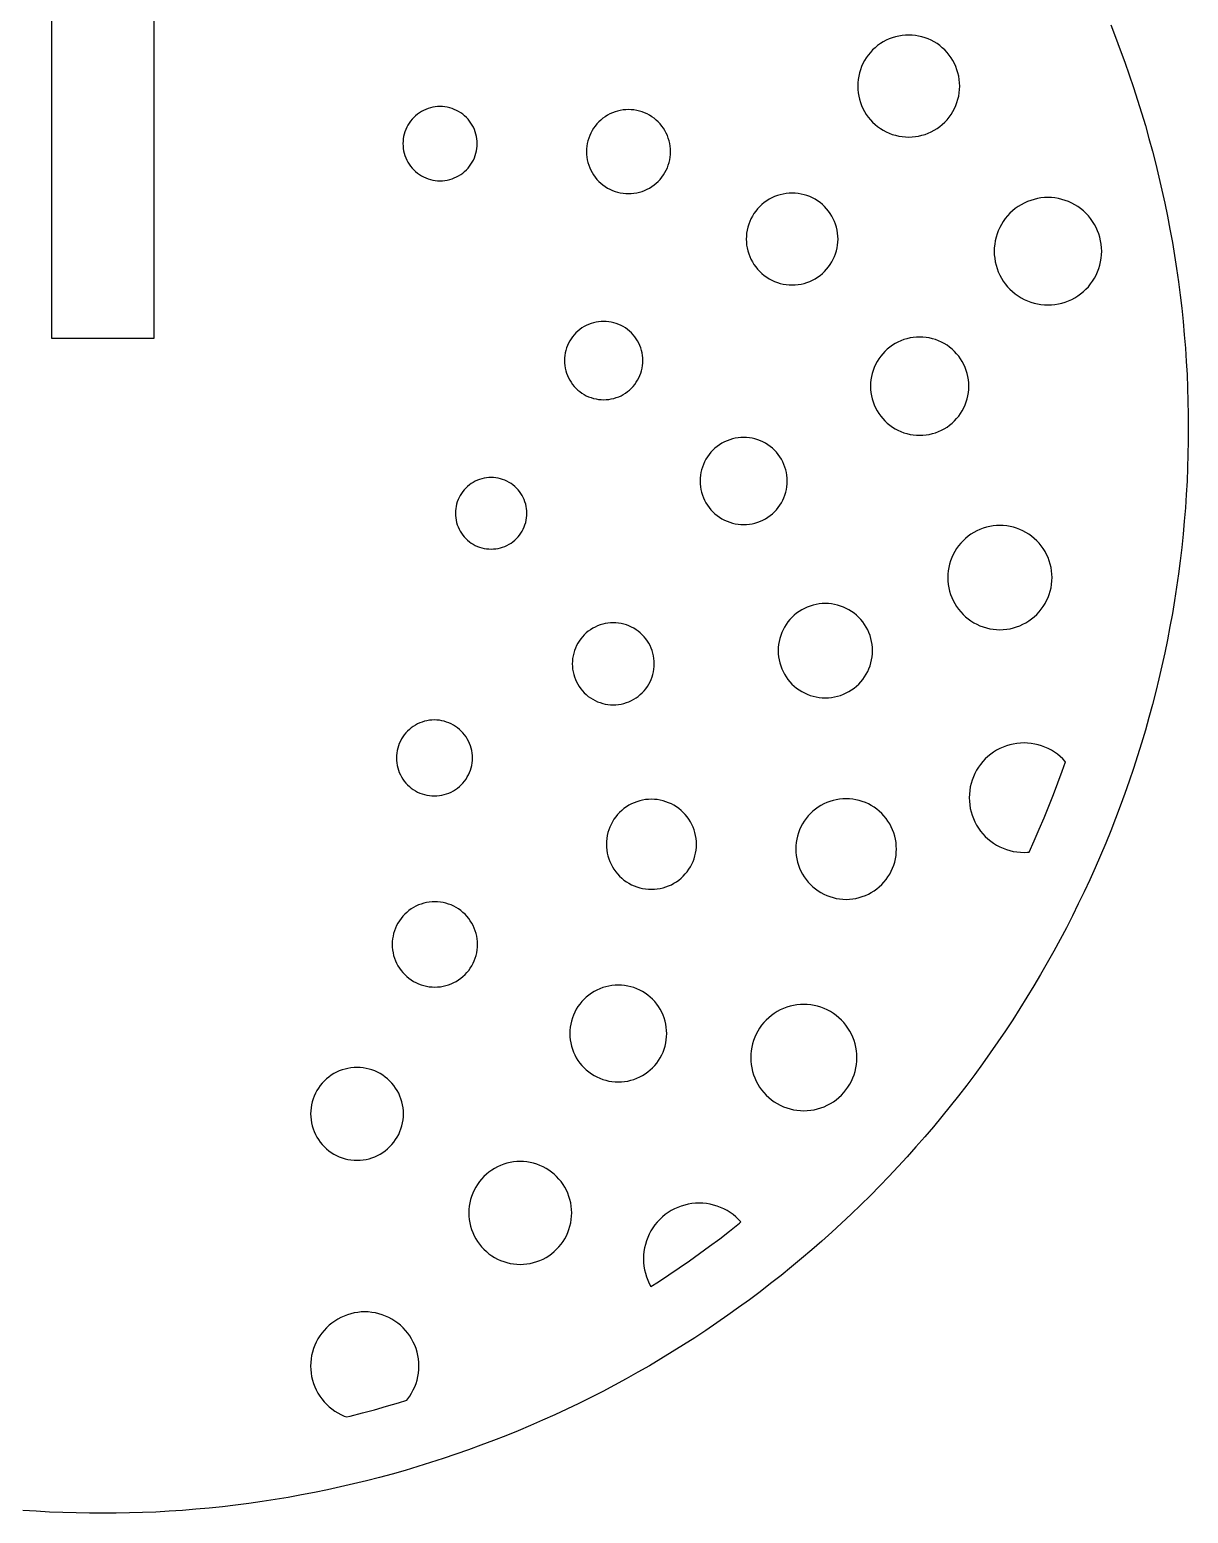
# Model space of a CAD drawing. Header units: millimetres. Extents: x -42 to 133, y -42 to 49.
# Drawn here: x -2.8 to 42.3, y -42.3 to 15.5 of the extents above; entities that cross this region are included whole.
import ezdxf

# ---------------------------------------------------------------- set-up
doc = ezdxf.new("R2010")
doc.units = ezdxf.units.MM
doc.layers.add('CUT', color=1, linetype='Continuous')

msp = doc.modelspace()

# ---------------------------------------------------------------- linework, layer by layer
at = {"layer": 'CUT'}
for points in [[(-2, 49.32), (-2, 3.5), (2, 3.5), (2, 49.32)], [(39.294, 15.714), (39.484, 15.231), (39.668, 14.745), (39.846, 14.257), (40.018, 13.767), (40.184, 13.275), (40.344, 12.781), (40.498, 12.285), (40.645, 11.787), (40.787, 11.287), (40.922, 10.786), (41.052, 10.283), (41.175, 9.778), (41.292, 9.272), (41.402, 8.765), (41.507, 8.256), (41.605, 7.746), (41.697, 7.235), (41.783, 6.723), (41.862, 6.21), (41.935, 5.695), (42.002, 5.18), (42.062, 4.665), (42.116, 4.148), (42.164, 3.631), (42.205, 3.113), (42.24, 2.595), (42.269, 2.077), (42.291, 1.558), (42.307, 1.039), (42.317, 0.519), (42.32, 0), (42.317, -0.519), (42.307, -1.039), (42.291, -1.558), (42.291, -1.558), (42.269, -2.077), (42.24, -2.595), (42.205, -3.113), (42.164, -3.631), (42.116, -4.148), (42.062, -4.665), (42.002, -5.18), (41.935, -5.695), (41.862, -6.21), (41.783, -6.723), (41.697, -7.235), (41.605, -7.746), (41.507, -8.256), (41.402, -8.765), (41.292, -9.272), (41.175, -9.778), (41.052, -10.283), (40.922, -10.786), (40.787, -11.287), (40.645, -11.787), (40.498, -12.285), (40.344, -12.781), (40.184, -13.275), (40.018, -13.767), (39.846, -14.257), (39.668, -14.745), (39.484, -15.231), (39.294, -15.714), (39.099, -16.195), (38.897, -16.674), (38.689, -17.15), (38.476, -17.623), (38.257, -18.094), (38.032, -18.562), (37.801, -19.028), (37.565, -19.49), (37.323, -19.95), (37.075, -20.406), (36.822, -20.859), (36.563, -21.31), (36.299, -21.757), (36.029, -22.201), (35.754, -22.641), (35.474, -23.078), (35.188, -23.512), (34.897, -23.942), (34.6, -24.368), (34.299, -24.791), (33.992, -25.21), (33.68, -25.625), (33.363, -26.037), (33.041, -26.444), (32.714, -26.848), (32.382, -27.247), (32.045, -27.642), (31.703, -28.033), (31.357, -28.42), (31.006, -28.803), (30.65, -29.181), (30.29, -29.555), (29.925, -29.925), (29.555, -30.29), (29.181, -30.65), (28.803, -31.006), (28.42, -31.357), (28.033, -31.703), (27.642, -32.045), (27.247, -32.382), (26.848, -32.714), (26.444, -33.041), (26.037, -33.363), (25.625, -33.68), (25.21, -33.992), (24.791, -34.299), (24.368, -34.6), (23.942, -34.897), (23.512, -35.188), (23.078, -35.474), (22.641, -35.754), (22.201, -36.029), (21.757, -36.299), (21.31, -36.563), (20.859, -36.822), (20.406, -37.075), (19.95, -37.323), (19.49, -37.565), (19.028, -37.801), (18.562, -38.032), (18.094, -38.257), (17.623, -38.476), (17.15, -38.689), (16.674, -38.897), (16.195, -39.099), (15.714, -39.294), (15.231, -39.484), (14.745, -39.668), (14.257, -39.846), (13.767, -40.018), (13.275, -40.184), (12.781, -40.344), (12.285, -40.498), (11.787, -40.645), (11.287, -40.787), (10.786, -40.922), (10.283, -41.052), (9.778, -41.175), (9.272, -41.292), (8.765, -41.402), (8.256, -41.507), (7.746, -41.605), (7.235, -41.697), (6.723, -41.783), (6.21, -41.862), (5.695, -41.935), (5.18, -42.002), (4.665, -42.062), (4.148, -42.116), (3.631, -42.164), (3.113, -42.205), (2.595, -42.24), (2.077, -42.269), (1.558, -42.291), (1.039, -42.307), (0.519, -42.317), (0, -42.32), (-0.519, -42.317), (-1.039, -42.307), (-1.558, -42.291), (-2.077, -42.269), (-2.595, -42.24), (-3.113, -42.205)]]:
    msp.add_lwpolyline(points, dxfattribs=at)
for points in [[(33.256, 12.569), (33.302, 12.691), (33.34, 12.815), (33.369, 12.942), (33.391, 13.07), (33.403, 13.2), (33.408, 13.33), (33.403, 13.46), (33.391, 13.589), (33.369, 13.718), (33.34, 13.844), (33.302, 13.969), (33.256, 14.091), (33.203, 14.209), (33.141, 14.324), (33.073, 14.434), (32.997, 14.54), (32.914, 14.641), (32.825, 14.736), (32.73, 14.824), (32.63, 14.907), (32.524, 14.983), (32.414, 15.051), (32.299, 15.113), (32.18, 15.166), (32.059, 15.212), (31.934, 15.25), (31.807, 15.28), (31.679, 15.301), (31.55, 15.314), (31.42, 15.318), (31.29, 15.314), (31.16, 15.301), (31.032, 15.28), (30.905, 15.25), (30.78, 15.212), (30.659, 15.166), (30.54, 15.113), (30.426, 15.051), (30.315, 14.983), (30.209, 14.907), (30.109, 14.824), (30.014, 14.736), (29.925, 14.641), (29.842, 14.54), (29.767, 14.434), (29.698, 14.324), (29.637, 14.209), (29.583, 14.091), (29.537, 13.969), (29.499, 13.844), (29.47, 13.718), (29.448, 13.589), (29.436, 13.46), (29.431, 13.33), (29.436, 13.2), (29.448, 13.07), (29.47, 12.942), (29.499, 12.815), (29.537, 12.691), (29.583, 12.569), (29.637, 12.45), (29.698, 12.336), (29.767, 12.225), (29.842, 12.12), (29.925, 12.019), (30.014, 11.924), (30.109, 11.835), (30.209, 11.753), (30.315, 11.677), (30.426, 11.608), (30.54, 11.547), (30.659, 11.493), (30.78, 11.447), (30.905, 11.409), (31.032, 11.38), (31.16, 11.359), (31.29, 11.346), (31.42, 11.342), (31.55, 11.346), (31.679, 11.359), (31.807, 11.38), (31.934, 11.409), (32.059, 11.447), (32.18, 11.493), (32.299, 11.547), (32.414, 11.608), (32.524, 11.677), (32.63, 11.753), (32.73, 11.835), (32.825, 11.924), (32.914, 12.019), (32.997, 12.12), (33.073, 12.225), (33.141, 12.336), (33.203, 12.45), (33.256, 12.569)], [(14.49, 10.53), (14.523, 10.619), (14.551, 10.71), (14.572, 10.802), (14.588, 10.895), (14.597, 10.99), (14.6, 11.084), (14.597, 11.179), (14.588, 11.273), (14.572, 11.367), (14.551, 11.459), (14.523, 11.55), (14.49, 11.639), (14.451, 11.725), (14.406, 11.808), (14.356, 11.889), (14.301, 11.966), (14.241, 12.039), (14.176, 12.108), (14.107, 12.173), (14.033, 12.233), (13.956, 12.288), (13.876, 12.338), (13.792, 12.383), (13.706, 12.422), (13.617, 12.456), (13.527, 12.483), (13.434, 12.505), (13.341, 12.52), (13.247, 12.529), (13.152, 12.532), (13.057, 12.529), (12.963, 12.52), (12.869, 12.505), (12.777, 12.483), (12.687, 12.456), (12.598, 12.422), (12.512, 12.383), (12.428, 12.338), (12.348, 12.288), (12.27, 12.233), (12.197, 12.173), (12.128, 12.108), (12.063, 12.039), (12.003, 11.966), (11.948, 11.889), (11.898, 11.808), (11.853, 11.725), (11.814, 11.639), (11.781, 11.55), (11.753, 11.459), (11.732, 11.367), (11.716, 11.273), (11.707, 11.179), (11.704, 11.084), (11.707, 10.99), (11.716, 10.895), (11.732, 10.802), (11.753, 10.71), (11.781, 10.619), (11.814, 10.53), (11.853, 10.444), (11.898, 10.36), (11.948, 10.28), (12.003, 10.203), (12.063, 10.13), (12.128, 10.061), (12.197, 9.996), (12.27, 9.936), (12.348, 9.881), (12.428, 9.831), (12.512, 9.786), (12.598, 9.747), (12.687, 9.713), (12.777, 9.686), (12.869, 9.664), (12.963, 9.649), (13.057, 9.64), (13.152, 9.637), (13.247, 9.64), (13.341, 9.649), (13.434, 9.664), (13.527, 9.686), (13.617, 9.713), (13.706, 9.747), (13.792, 9.786), (13.876, 9.831), (13.956, 9.881), (14.033, 9.936), (14.107, 9.996), (14.176, 10.061), (14.241, 10.13), (14.301, 10.203), (14.356, 10.28), (14.406, 10.36), (14.451, 10.444), (14.49, 10.53)], [(22.011, 10.146), (22.049, 10.246), (22.08, 10.349), (22.104, 10.453), (22.122, 10.559), (22.132, 10.666), (22.136, 10.773), (22.132, 10.88), (22.122, 10.987), (22.104, 11.093), (22.08, 11.197), (22.049, 11.299), (22.011, 11.4), (21.967, 11.497), (21.916, 11.592), (21.86, 11.683), (21.797, 11.77), (21.729, 11.853), (21.656, 11.931), (21.578, 12.004), (21.495, 12.072), (21.408, 12.135), (21.317, 12.192), (21.222, 12.242), (21.124, 12.286), (21.024, 12.324), (20.922, 12.355), (20.817, 12.379), (20.711, 12.397), (20.605, 12.407), (20.498, 12.411), (20.391, 12.407), (20.284, 12.397), (20.178, 12.379), (20.074, 12.355), (19.971, 12.324), (19.871, 12.286), (19.773, 12.242), (19.679, 12.192), (19.588, 12.135), (19.5, 12.072), (19.418, 12.004), (19.339, 11.931), (19.266, 11.853), (19.198, 11.77), (19.136, 11.683), (19.079, 11.592), (19.029, 11.497), (18.984, 11.4), (18.947, 11.299), (18.915, 11.197), (18.891, 11.093), (18.874, 10.987), (18.863, 10.88), (18.86, 10.773), (18.863, 10.666), (18.874, 10.559), (18.891, 10.453), (18.915, 10.349), (18.947, 10.246), (18.984, 10.146), (19.029, 10.049), (19.079, 9.954), (19.136, 9.863), (19.198, 9.776), (19.266, 9.693), (19.339, 9.615), (19.418, 9.541), (19.5, 9.473), (19.588, 9.411), (19.679, 9.354), (19.773, 9.304), (19.871, 9.26), (19.971, 9.222), (20.074, 9.191), (20.178, 9.166), (20.284, 9.149), (20.391, 9.139), (20.498, 9.135), (20.605, 9.139), (20.711, 9.149), (20.817, 9.166), (20.922, 9.191), (21.024, 9.222), (21.124, 9.26), (21.222, 9.304), (21.317, 9.354), (21.408, 9.411), (21.495, 9.473), (21.578, 9.541), (21.656, 9.615), (21.729, 9.693), (21.797, 9.776), (21.86, 9.863), (21.916, 9.954), (21.967, 10.049), (22.011, 10.146)], [(28.528, 6.681), (28.57, 6.791), (28.603, 6.903), (28.63, 7.017), (28.649, 7.132), (28.661, 7.249), (28.664, 7.366), (28.661, 7.483), (28.649, 7.599), (28.63, 7.715), (28.603, 7.828), (28.57, 7.94), (28.528, 8.05), (28.48, 8.157), (28.425, 8.26), (28.363, 8.359), (28.295, 8.454), (28.221, 8.545), (28.141, 8.63), (28.055, 8.71), (27.965, 8.784), (27.87, 8.853), (27.77, 8.914), (27.667, 8.969), (27.56, 9.018), (27.451, 9.059), (27.339, 9.093), (27.225, 9.12), (27.11, 9.139), (26.993, 9.15), (26.876, 9.154), (26.759, 9.15), (26.643, 9.139), (26.527, 9.12), (26.413, 9.093), (26.301, 9.059), (26.192, 9.018), (26.085, 8.969), (25.982, 8.914), (25.883, 8.853), (25.788, 8.784), (25.697, 8.71), (25.612, 8.63), (25.532, 8.545), (25.457, 8.454), (25.389, 8.359), (25.327, 8.26), (25.272, 8.157), (25.224, 8.05), (25.183, 7.94), (25.149, 7.828), (25.122, 7.715), (25.103, 7.599), (25.092, 7.483), (25.088, 7.366), (25.092, 7.249), (25.103, 7.132), (25.122, 7.017), (25.149, 6.903), (25.183, 6.791), (25.224, 6.681), (25.272, 6.575), (25.327, 6.472), (25.389, 6.372), (25.457, 6.277), (25.532, 6.187), (25.612, 6.101), (25.697, 6.021), (25.788, 5.947), (25.883, 5.879), (25.982, 5.817), (26.085, 5.762), (26.192, 5.713), (26.301, 5.672), (26.413, 5.638), (26.527, 5.612), (26.643, 5.593), (26.759, 5.581), (26.876, 5.577), (26.993, 5.581), (27.11, 5.593), (27.225, 5.612), (27.339, 5.638), (27.451, 5.672), (27.56, 5.713), (27.667, 5.762), (27.77, 5.817), (27.87, 5.879), (27.965, 5.947), (28.055, 6.021), (28.141, 6.101), (28.221, 6.187), (28.295, 6.277), (28.363, 6.372), (28.425, 6.472), (28.48, 6.575), (28.528, 6.681)], [(38.784, 6.088), (38.832, 6.216), (38.872, 6.347), (38.903, 6.481), (38.925, 6.616), (38.939, 6.752), (38.943, 6.889), (38.939, 7.026), (38.925, 7.163), (38.903, 7.298), (38.872, 7.432), (38.832, 7.563), (38.784, 7.691), (38.727, 7.816), (38.662, 7.937), (38.59, 8.053), (38.51, 8.165), (38.423, 8.271), (38.33, 8.371), (38.229, 8.465), (38.123, 8.551), (38.012, 8.631), (37.896, 8.704), (37.775, 8.768), (37.65, 8.825), (37.521, 8.873), (37.39, 8.913), (37.257, 8.944), (37.121, 8.967), (36.985, 8.98), (36.848, 8.984), (36.711, 8.98), (36.575, 8.967), (36.439, 8.944), (36.306, 8.913), (36.175, 8.873), (36.046, 8.825), (35.921, 8.768), (35.8, 8.704), (35.684, 8.631), (35.573, 8.551), (35.467, 8.465), (35.367, 8.371), (35.273, 8.271), (35.186, 8.165), (35.106, 8.053), (35.034, 7.937), (34.969, 7.816), (34.912, 7.691), (34.864, 7.563), (34.824, 7.432), (34.793, 7.298), (34.771, 7.163), (34.757, 7.026), (34.753, 6.889), (34.757, 6.752), (34.771, 6.616), (34.793, 6.481), (34.824, 6.347), (34.864, 6.216), (34.912, 6.088), (34.969, 5.963), (35.034, 5.842), (35.106, 5.725), (35.186, 5.614), (35.273, 5.508), (35.367, 5.408), (35.467, 5.314), (35.573, 5.227), (35.684, 5.147), (35.8, 5.075), (35.921, 5.01), (36.046, 4.954), (36.175, 4.905), (36.306, 4.866), (36.439, 4.834), (36.575, 4.812), (36.711, 4.799), (36.848, 4.794), (36.985, 4.799), (37.121, 4.812), (37.257, 4.834), (37.39, 4.866), (37.521, 4.905), (37.65, 4.954), (37.775, 5.01), (37.896, 5.075), (38.012, 5.147), (38.123, 5.227), (38.229, 5.314), (38.33, 5.408), (38.423, 5.508), (38.51, 5.614), (38.59, 5.725), (38.662, 5.842), (38.727, 5.963), (38.784, 6.088)], [(20.941, 2.043), (20.976, 2.136), (21.005, 2.232), (21.028, 2.33), (21.044, 2.428), (21.054, 2.528), (21.057, 2.628), (21.054, 2.728), (21.044, 2.827), (21.028, 2.926), (21.005, 3.023), (20.976, 3.119), (20.941, 3.212), (20.899, 3.303), (20.852, 3.392), (20.799, 3.476), (20.741, 3.558), (20.678, 3.635), (20.609, 3.708), (20.537, 3.776), (20.459, 3.84), (20.378, 3.898), (20.293, 3.951), (20.205, 3.998), (20.114, 4.039), (20.02, 4.074), (19.925, 4.103), (19.827, 4.126), (19.729, 4.142), (19.629, 4.152), (19.529, 4.156), (19.429, 4.152), (19.33, 4.142), (19.231, 4.126), (19.134, 4.103), (19.038, 4.074), (18.944, 4.039), (18.853, 3.998), (18.765, 3.951), (18.68, 3.898), (18.599, 3.84), (18.522, 3.776), (18.449, 3.708), (18.38, 3.635), (18.317, 3.558), (18.259, 3.476), (18.206, 3.392), (18.159, 3.303), (18.118, 3.212), (18.082, 3.119), (18.053, 3.023), (18.031, 2.926), (18.014, 2.827), (18.004, 2.728), (18.001, 2.628), (18.004, 2.528), (18.014, 2.428), (18.031, 2.33), (18.053, 2.232), (18.082, 2.136), (18.118, 2.043), (18.159, 1.952), (18.206, 1.864), (18.259, 1.779), (18.317, 1.697), (18.38, 1.62), (18.449, 1.547), (18.522, 1.479), (18.599, 1.415), (18.68, 1.357), (18.765, 1.304), (18.853, 1.257), (18.944, 1.216), (19.038, 1.181), (19.134, 1.152), (19.231, 1.129), (19.33, 1.113), (19.429, 1.103), (19.529, 1.1), (19.629, 1.103), (19.729, 1.113), (19.827, 1.129), (19.925, 1.152), (20.02, 1.181), (20.114, 1.216), (20.205, 1.257), (20.293, 1.304), (20.378, 1.357), (20.459, 1.415), (20.537, 1.479), (20.609, 1.547), (20.678, 1.62), (20.741, 1.697), (20.799, 1.779), (20.852, 1.864), (20.899, 1.952), (20.941, 2.043)], [(33.619, 0.895), (33.663, 1.012), (33.699, 1.132), (33.728, 1.255), (33.748, 1.378), (33.761, 1.503), (33.765, 1.628), (33.761, 1.754), (33.748, 1.879), (33.728, 2.002), (33.699, 2.124), (33.663, 2.244), (33.619, 2.362), (33.567, 2.476), (33.508, 2.587), (33.442, 2.693), (33.369, 2.795), (33.289, 2.892), (33.203, 2.984), (33.112, 3.069), (33.015, 3.149), (32.913, 3.222), (32.806, 3.288), (32.696, 3.347), (32.581, 3.399), (32.464, 3.443), (32.344, 3.48), (32.222, 3.508), (32.098, 3.529), (31.973, 3.541), (31.848, 3.545), (31.723, 3.541), (31.598, 3.529), (31.474, 3.508), (31.352, 3.48), (31.232, 3.443), (31.115, 3.399), (31, 3.347), (30.89, 3.288), (30.783, 3.222), (30.681, 3.149), (30.584, 3.069), (30.493, 2.984), (30.407, 2.892), (30.328, 2.795), (30.254, 2.693), (30.188, 2.587), (30.129, 2.476), (30.077, 2.362), (30.033, 2.244), (29.997, 2.124), (29.968, 2.002), (29.948, 1.879), (29.936, 1.754), (29.931, 1.628), (29.936, 1.503), (29.948, 1.378), (29.968, 1.255), (29.997, 1.132), (30.033, 1.012), (30.077, 0.895), (30.129, 0.781), (30.188, 0.67), (30.254, 0.564), (30.328, 0.462), (30.407, 0.365), (30.493, 0.273), (30.584, 0.187), (30.681, 0.108), (30.783, 0.035), (30.89, -0.031), (31, -0.091), (31.115, -0.142), (31.232, -0.186), (31.352, -0.223), (31.474, -0.251), (31.598, -0.272), (31.723, -0.284), (31.848, -0.288), (31.973, -0.284), (32.098, -0.272), (32.222, -0.251), (32.344, -0.223), (32.464, -0.186), (32.581, -0.142), (32.696, -0.091), (32.806, -0.031), (32.913, 0.035), (33.015, 0.108), (33.112, 0.187), (33.203, 0.273), (33.289, 0.365), (33.369, 0.462), (33.442, 0.564), (33.508, 0.67), (33.567, 0.781), (33.619, 0.895)], [(26.557, -2.72), (26.596, -2.616), (26.629, -2.51), (26.654, -2.402), (26.672, -2.292), (26.683, -2.181), (26.687, -2.07), (26.683, -1.959), (26.672, -1.848), (26.654, -1.739), (26.629, -1.63), (26.596, -1.524), (26.557, -1.42), (26.511, -1.319), (26.459, -1.221), (26.4, -1.126), (26.335, -1.036), (26.265, -0.95), (26.189, -0.869), (26.108, -0.793), (26.022, -0.722), (25.931, -0.657), (25.837, -0.599), (25.739, -0.546), (25.638, -0.5), (25.534, -0.461), (25.427, -0.429), (25.319, -0.404), (25.209, -0.386), (25.099, -0.375), (24.987, -0.371), (24.876, -0.375), (24.766, -0.386), (24.656, -0.404), (24.548, -0.429), (24.441, -0.461), (24.337, -0.5), (24.236, -0.546), (24.138, -0.599), (24.043, -0.657), (23.953, -0.722), (23.867, -0.793), (23.786, -0.869), (23.71, -0.95), (23.639, -1.036), (23.575, -1.126), (23.516, -1.221), (23.464, -1.319), (23.418, -1.42), (23.379, -1.524), (23.346, -1.63), (23.321, -1.739), (23.303, -1.848), (23.292, -1.959), (23.288, -2.07), (23.292, -2.181), (23.303, -2.292), (23.321, -2.402), (23.346, -2.51), (23.379, -2.616), (23.418, -2.72), (23.464, -2.822), (23.516, -2.92), (23.575, -3.014), (23.639, -3.105), (23.71, -3.19), (23.786, -3.272), (23.867, -3.348), (23.953, -3.418), (24.043, -3.483), (24.138, -3.542), (24.236, -3.594), (24.337, -3.64), (24.441, -3.679), (24.548, -3.711), (24.656, -3.737), (24.766, -3.755), (24.876, -3.766), (24.987, -3.769), (25.099, -3.766), (25.209, -3.755), (25.319, -3.737), (25.427, -3.711), (25.534, -3.679), (25.638, -3.64), (25.739, -3.594), (25.837, -3.542), (25.931, -3.483), (26.022, -3.418), (26.108, -3.348), (26.189, -3.272), (26.265, -3.19), (26.335, -3.105), (26.4, -3.014), (26.459, -2.92), (26.511, -2.822), (26.557, -2.72)], [(16.43, -3.862), (16.462, -3.777), (16.489, -3.69), (16.509, -3.601), (16.524, -3.511), (16.533, -3.42), (16.536, -3.329), (16.533, -3.238), (16.524, -3.147), (16.509, -3.057), (16.489, -2.968), (16.462, -2.881), (16.43, -2.796), (16.392, -2.712), (16.349, -2.632), (16.301, -2.555), (16.248, -2.48), (16.19, -2.41), (16.128, -2.343), (16.061, -2.281), (15.991, -2.223), (15.917, -2.17), (15.839, -2.122), (15.759, -2.079), (15.676, -2.041), (15.59, -2.009), (15.503, -1.983), (15.414, -1.962), (15.324, -1.947), (15.233, -1.938), (15.142, -1.935), (15.051, -1.938), (14.96, -1.947), (14.87, -1.962), (14.781, -1.983), (14.694, -2.009), (14.609, -2.041), (14.526, -2.079), (14.445, -2.122), (14.368, -2.17), (14.294, -2.223), (14.223, -2.281), (14.157, -2.343), (14.094, -2.41), (14.036, -2.48), (13.983, -2.555), (13.935, -2.632), (13.892, -2.712), (13.854, -2.796), (13.822, -2.881), (13.796, -2.968), (13.775, -3.057), (13.76, -3.147), (13.751, -3.238), (13.748, -3.329), (13.751, -3.42), (13.76, -3.511), (13.775, -3.601), (13.796, -3.69), (13.822, -3.777), (13.854, -3.862), (13.892, -3.945), (13.935, -4.026), (13.983, -4.103), (14.036, -4.178), (14.094, -4.248), (14.157, -4.315), (14.223, -4.377), (14.294, -4.435), (14.368, -4.488), (14.445, -4.536), (14.526, -4.579), (14.609, -4.617), (14.694, -4.649), (14.781, -4.675), (14.87, -4.696), (14.96, -4.711), (15.051, -4.72), (15.142, -4.723), (15.233, -4.72), (15.324, -4.711), (15.414, -4.696), (15.503, -4.675), (15.59, -4.649), (15.676, -4.617), (15.759, -4.579), (15.839, -4.536), (15.917, -4.488), (15.991, -4.435), (16.061, -4.377), (16.128, -4.315), (16.19, -4.248), (16.248, -4.178), (16.301, -4.103), (16.349, -4.026), (16.392, -3.945), (16.43, -3.862)], [(36.851, -6.612), (36.898, -6.488), (36.937, -6.361), (36.967, -6.231), (36.988, -6.1), (37.001, -5.968), (37.006, -5.835), (37.001, -5.703), (36.988, -5.57), (36.967, -5.439), (36.937, -5.31), (36.898, -5.183), (36.851, -5.058), (36.796, -4.937), (36.734, -4.82), (36.664, -4.707), (36.586, -4.599), (36.502, -4.497), (36.411, -4.4), (36.314, -4.309), (36.211, -4.224), (36.103, -4.147), (35.99, -4.077), (35.873, -4.014), (35.752, -3.959), (35.628, -3.913), (35.501, -3.874), (35.371, -3.844), (35.24, -3.822), (35.108, -3.809), (34.975, -3.805), (34.842, -3.809), (34.71, -3.822), (34.579, -3.844), (34.45, -3.874), (34.323, -3.913), (34.198, -3.959), (34.077, -4.014), (33.96, -4.077), (33.847, -4.147), (33.739, -4.224), (33.637, -4.309), (33.54, -4.4), (33.449, -4.497), (33.364, -4.599), (33.287, -4.707), (33.217, -4.82), (33.154, -4.937), (33.099, -5.058), (33.053, -5.183), (33.014, -5.31), (32.984, -5.439), (32.962, -5.57), (32.949, -5.703), (32.945, -5.835), (32.949, -5.968), (32.962, -6.1), (32.984, -6.231), (33.014, -6.361), (33.053, -6.488), (33.099, -6.612), (33.154, -6.733), (33.217, -6.851), (33.287, -6.963), (33.364, -7.071), (33.449, -7.174), (33.54, -7.271), (33.637, -7.362), (33.739, -7.446), (33.847, -7.524), (33.96, -7.594), (34.077, -7.656), (34.198, -7.711), (34.323, -7.758), (34.45, -7.797), (34.579, -7.827), (34.71, -7.848), (34.842, -7.861), (34.975, -7.866), (35.108, -7.861), (35.24, -7.848), (35.371, -7.827), (35.501, -7.797), (35.628, -7.758), (35.752, -7.711), (35.873, -7.656), (35.99, -7.594), (36.103, -7.524), (36.211, -7.446), (36.314, -7.362), (36.411, -7.271), (36.502, -7.174), (36.586, -7.071), (36.664, -6.963), (36.734, -6.851), (36.796, -6.733), (36.851, -6.612)], [(29.87, -9.389), (29.913, -9.277), (29.948, -9.162), (29.975, -9.044), (29.995, -8.925), (30.007, -8.806), (30.01, -8.685), (30.007, -8.565), (29.995, -8.445), (29.975, -8.326), (29.948, -8.209), (29.913, -8.094), (29.87, -7.981), (29.821, -7.872), (29.764, -7.766), (29.7, -7.663), (29.63, -7.565), (29.554, -7.472), (29.472, -7.385), (29.384, -7.302), (29.291, -7.226), (29.193, -7.156), (29.091, -7.092), (28.984, -7.035), (28.875, -6.986), (28.762, -6.943), (28.647, -6.908), (28.53, -6.881), (28.411, -6.861), (28.291, -6.85), (28.171, -6.846), (28.05, -6.85), (27.931, -6.861), (27.812, -6.881), (27.695, -6.908), (27.579, -6.943), (27.467, -6.986), (27.357, -7.035), (27.251, -7.092), (27.149, -7.156), (27.051, -7.226), (26.958, -7.302), (26.87, -7.385), (26.788, -7.472), (26.711, -7.565), (26.641, -7.663), (26.578, -7.766), (26.521, -7.872), (26.471, -7.981), (26.429, -8.094), (26.394, -8.209), (26.366, -8.326), (26.347, -8.445), (26.335, -8.565), (26.331, -8.685), (26.335, -8.806), (26.347, -8.925), (26.366, -9.044), (26.394, -9.162), (26.429, -9.277), (26.471, -9.389), (26.521, -9.499), (26.578, -9.605), (26.641, -9.707), (26.711, -9.805), (26.788, -9.898), (26.87, -9.986), (26.958, -10.069), (27.051, -10.145), (27.149, -10.215), (27.251, -10.279), (27.357, -10.335), (27.467, -10.385), (27.579, -10.427), (27.695, -10.462), (27.812, -10.49), (27.931, -10.509), (28.05, -10.521), (28.171, -10.525), (28.291, -10.521), (28.411, -10.509), (28.53, -10.49), (28.647, -10.462), (28.762, -10.427), (28.875, -10.385), (28.984, -10.335), (29.091, -10.279), (29.193, -10.215), (29.291, -10.145), (29.384, -10.069), (29.472, -9.986), (29.554, -9.898), (29.63, -9.805), (29.7, -9.707), (29.764, -9.605), (29.821, -9.499), (29.87, -9.389)], [(21.381, -9.808), (21.418, -9.71), (21.448, -9.61), (21.472, -9.508), (21.489, -9.405), (21.499, -9.301), (21.503, -9.196), (21.499, -9.092), (21.489, -8.987), (21.472, -8.884), (21.448, -8.782), (21.418, -8.682), (21.381, -8.584), (21.338, -8.489), (21.289, -8.397), (21.233, -8.308), (21.172, -8.223), (21.106, -8.142), (21.035, -8.066), (20.958, -7.994), (20.877, -7.928), (20.792, -7.867), (20.703, -7.812), (20.611, -7.762), (20.516, -7.719), (20.418, -7.682), (20.318, -7.652), (20.216, -7.628), (20.113, -7.611), (20.009, -7.601), (19.904, -7.597), (19.799, -7.601), (19.695, -7.611), (19.592, -7.628), (19.49, -7.652), (19.39, -7.682), (19.292, -7.719), (19.197, -7.762), (19.105, -7.812), (19.016, -7.867), (18.931, -7.928), (18.85, -7.994), (18.774, -8.066), (18.702, -8.142), (18.636, -8.223), (18.575, -8.308), (18.519, -8.397), (18.47, -8.489), (18.427, -8.584), (18.39, -8.682), (18.36, -8.782), (18.336, -8.884), (18.319, -8.987), (18.309, -9.092), (18.305, -9.196), (18.309, -9.301), (18.319, -9.405), (18.336, -9.508), (18.36, -9.61), (18.39, -9.71), (18.427, -9.808), (18.47, -9.903), (18.519, -9.996), (18.575, -10.084), (18.636, -10.169), (18.702, -10.25), (18.774, -10.327), (18.85, -10.398), (18.931, -10.465), (19.016, -10.525), (19.105, -10.581), (19.197, -10.63), (19.292, -10.673), (19.39, -10.71), (19.49, -10.74), (19.592, -10.764), (19.695, -10.781), (19.799, -10.791), (19.904, -10.795), (20.009, -10.791), (20.113, -10.781), (20.216, -10.764), (20.318, -10.74), (20.418, -10.71), (20.516, -10.673), (20.611, -10.63), (20.703, -10.581), (20.792, -10.525), (20.877, -10.465), (20.958, -10.398), (21.035, -10.327), (21.106, -10.25), (21.172, -10.169), (21.233, -10.084), (21.289, -9.996), (21.338, -9.903), (21.381, -9.808)], [(14.3, -13.435), (14.334, -13.345), (14.362, -13.252), (14.384, -13.157), (14.4, -13.062), (14.41, -12.965), (14.413, -12.868), (14.41, -12.772), (14.4, -12.675), (14.384, -12.58), (14.362, -12.485), (14.334, -12.392), (14.3, -12.302), (14.26, -12.213), (14.214, -12.128), (14.163, -12.046), (14.107, -11.967), (14.045, -11.892), (13.979, -11.821), (13.908, -11.755), (13.833, -11.693), (13.754, -11.637), (13.672, -11.586), (13.587, -11.54), (13.498, -11.5), (13.408, -11.466), (13.315, -11.438), (13.22, -11.416), (13.125, -11.4), (13.028, -11.39), (12.931, -11.387), (12.835, -11.39), (12.738, -11.4), (12.642, -11.416), (12.548, -11.438), (12.455, -11.466), (12.365, -11.5), (12.276, -11.54), (12.191, -11.586), (12.108, -11.637), (12.03, -11.693), (11.955, -11.755), (11.884, -11.821), (11.818, -11.892), (11.756, -11.967), (11.7, -12.046), (11.649, -12.128), (11.603, -12.213), (11.563, -12.302), (11.529, -12.392), (11.501, -12.485), (11.479, -12.58), (11.463, -12.675), (11.453, -12.772), (11.45, -12.868), (11.453, -12.965), (11.463, -13.062), (11.479, -13.157), (11.501, -13.252), (11.529, -13.345), (11.563, -13.435), (11.603, -13.524), (11.649, -13.609), (11.7, -13.691), (11.756, -13.77), (11.818, -13.845), (11.884, -13.916), (11.955, -13.982), (12.03, -14.044), (12.108, -14.1), (12.191, -14.151), (12.276, -14.197), (12.365, -14.237), (12.455, -14.271), (12.548, -14.299), (12.642, -14.321), (12.738, -14.337), (12.835, -14.347), (12.931, -14.35), (13.028, -14.347), (13.125, -14.337), (13.22, -14.321), (13.315, -14.299), (13.408, -14.271), (13.498, -14.237), (13.587, -14.197), (13.672, -14.151), (13.754, -14.1), (13.833, -14.044), (13.908, -13.982), (13.979, -13.916), (14.045, -13.845), (14.107, -13.77), (14.163, -13.691), (14.214, -13.609), (14.26, -13.524), (14.3, -13.435)], [(35.362, -16.478), (35.498, -16.509), (35.636, -16.532), (35.775, -16.546), (35.915, -16.55), (36.054, -16.546), (36.112, -16.54), (36.312, -16.096), (36.507, -15.649), (36.696, -15.2), (36.88, -14.749), (37.058, -14.295), (37.231, -13.839), (37.398, -13.381), (37.526, -13.018), (37.519, -13.01), (37.423, -12.908), (37.321, -12.812), (37.214, -12.724), (37.1, -12.642), (36.981, -12.569), (36.858, -12.503), (36.731, -12.445), (36.6, -12.396), (36.467, -12.355), (36.331, -12.324), (36.193, -12.301), (36.054, -12.287), (35.915, -12.283), (35.775, -12.287), (35.636, -12.301), (35.498, -12.324), (35.362, -12.355), (35.229, -12.396), (35.098, -12.445), (34.971, -12.503), (34.848, -12.569), (34.729, -12.642), (34.616, -12.724), (34.508, -12.812), (34.406, -12.908), (34.31, -13.01), (34.222, -13.118), (34.14, -13.231), (34.067, -13.35), (34.001, -13.473), (33.943, -13.6), (33.894, -13.731), (33.853, -13.864), (33.822, -14), (33.799, -14.138), (33.785, -14.277), (33.781, -14.417), (33.785, -14.556), (33.799, -14.695), (33.822, -14.833), (33.853, -14.969), (33.894, -15.102), (33.943, -15.233), (34.001, -15.36), (34.067, -15.483), (34.14, -15.602), (34.222, -15.716), (34.31, -15.823), (34.406, -15.925), (34.508, -16.021), (34.616, -16.109), (34.729, -16.191), (34.848, -16.264), (34.971, -16.33), (35.098, -16.388), (35.229, -16.437), (35.362, -16.478)], [(30.792, -17.17), (30.837, -17.049), (30.875, -16.927), (30.904, -16.801), (30.925, -16.675), (30.937, -16.547), (30.942, -16.419), (30.937, -16.29), (30.925, -16.163), (30.904, -16.036), (30.875, -15.911), (30.837, -15.788), (30.792, -15.668), (30.739, -15.551), (30.679, -15.438), (30.611, -15.329), (30.536, -15.224), (30.455, -15.125), (30.367, -15.032), (30.273, -14.944), (30.174, -14.862), (30.07, -14.788), (29.961, -14.72), (29.847, -14.659), (29.73, -14.606), (29.61, -14.561), (29.487, -14.524), (29.362, -14.495), (29.236, -14.474), (29.108, -14.461), (28.98, -14.457), (28.851, -14.461), (28.724, -14.474), (28.597, -14.495), (28.472, -14.524), (28.349, -14.561), (28.229, -14.606), (28.112, -14.659), (27.999, -14.72), (27.89, -14.788), (27.785, -14.862), (27.686, -14.944), (27.593, -15.032), (27.505, -15.125), (27.423, -15.224), (27.349, -15.329), (27.281, -15.438), (27.22, -15.551), (27.167, -15.668), (27.122, -15.788), (27.085, -15.911), (27.056, -16.036), (27.035, -16.163), (27.022, -16.29), (27.018, -16.419), (27.022, -16.547), (27.035, -16.675), (27.056, -16.801), (27.085, -16.927), (27.122, -17.049), (27.167, -17.17), (27.22, -17.286), (27.281, -17.4), (27.349, -17.509), (27.423, -17.613), (27.505, -17.712), (27.593, -17.806), (27.686, -17.894), (27.785, -17.975), (27.89, -18.05), (27.999, -18.118), (28.112, -18.178), (28.229, -18.231), (28.349, -18.276), (28.472, -18.314), (28.597, -18.343), (28.724, -18.364), (28.851, -18.376), (28.98, -18.381), (29.108, -18.376), (29.236, -18.364), (29.362, -18.343), (29.487, -18.314), (29.61, -18.276), (29.73, -18.231), (29.847, -18.178), (29.961, -18.118), (30.07, -18.05), (30.174, -17.975), (30.273, -17.894), (30.367, -17.806), (30.455, -17.712), (30.536, -17.613), (30.611, -17.509), (30.679, -17.4), (30.739, -17.286), (30.792, -17.17)], [(23.013, -16.907), (23.053, -16.799), (23.086, -16.689), (23.113, -16.577), (23.131, -16.464), (23.143, -16.349), (23.146, -16.235), (23.143, -16.12), (23.131, -16.005), (23.113, -15.892), (23.086, -15.78), (23.053, -15.67), (23.013, -15.563), (22.965, -15.458), (22.911, -15.357), (22.85, -15.259), (22.783, -15.166), (22.711, -15.077), (22.632, -14.993), (22.548, -14.914), (22.459, -14.841), (22.366, -14.775), (22.268, -14.714), (22.167, -14.66), (22.062, -14.612), (21.955, -14.572), (21.845, -14.538), (21.733, -14.512), (21.62, -14.494), (21.505, -14.482), (21.39, -14.479), (21.276, -14.482), (21.161, -14.494), (21.048, -14.512), (20.936, -14.538), (20.826, -14.572), (20.718, -14.612), (20.614, -14.66), (20.512, -14.714), (20.415, -14.775), (20.321, -14.841), (20.233, -14.914), (20.149, -14.993), (20.07, -15.077), (19.997, -15.166), (19.93, -15.259), (19.87, -15.357), (19.816, -15.458), (19.768, -15.563), (19.728, -15.67), (19.694, -15.78), (19.668, -15.892), (19.649, -16.005), (19.638, -16.12), (19.634, -16.235), (19.638, -16.349), (19.649, -16.464), (19.668, -16.577), (19.694, -16.689), (19.728, -16.799), (19.768, -16.907), (19.816, -17.011), (19.87, -17.113), (19.93, -17.21), (19.997, -17.303), (20.07, -17.392), (20.149, -17.476), (20.233, -17.555), (20.321, -17.628), (20.415, -17.695), (20.512, -17.755), (20.614, -17.809), (20.718, -17.857), (20.826, -17.897), (20.936, -17.931), (21.048, -17.957), (21.161, -17.975), (21.276, -17.987), (21.39, -17.99), (21.505, -17.987), (21.62, -17.975), (21.733, -17.957), (21.845, -17.931), (21.955, -17.897), (22.062, -17.857), (22.167, -17.809), (22.268, -17.755), (22.366, -17.695), (22.459, -17.628), (22.548, -17.555), (22.632, -17.476), (22.711, -17.392), (22.783, -17.303), (22.85, -17.21), (22.911, -17.113), (22.965, -17.011), (23.013, -16.907)], [(14.485, -20.774), (14.523, -20.672), (14.555, -20.568), (14.579, -20.462), (14.597, -20.355), (14.608, -20.247), (14.611, -20.138), (14.608, -20.029), (14.597, -19.921), (14.579, -19.813), (14.555, -19.707), (14.523, -19.603), (14.485, -19.501), (14.44, -19.402), (14.389, -19.306), (14.331, -19.214), (14.268, -19.125), (14.199, -19.041), (14.124, -18.962), (14.045, -18.887), (13.961, -18.818), (13.872, -18.755), (13.78, -18.698), (13.684, -18.646), (13.585, -18.601), (13.483, -18.563), (13.379, -18.531), (13.273, -18.507), (13.165, -18.489), (13.057, -18.478), (12.948, -18.475), (12.84, -18.478), (12.731, -18.489), (12.624, -18.507), (12.518, -18.531), (12.414, -18.563), (12.312, -18.601), (12.213, -18.646), (12.117, -18.698), (12.024, -18.755), (11.936, -18.818), (11.852, -18.887), (11.772, -18.962), (11.698, -19.041), (11.629, -19.125), (11.566, -19.214), (11.508, -19.306), (11.457, -19.402), (11.412, -19.501), (11.374, -19.603), (11.342, -19.707), (11.317, -19.813), (11.3, -19.921), (11.289, -20.029), (11.285, -20.138), (11.289, -20.247), (11.3, -20.355), (11.317, -20.462), (11.342, -20.568), (11.374, -20.672), (11.412, -20.774), (11.457, -20.873), (11.508, -20.969), (11.566, -21.062), (11.629, -21.15), (11.698, -21.234), (11.772, -21.314), (11.852, -21.388), (11.936, -21.457), (12.024, -21.521), (12.117, -21.578), (12.213, -21.629), (12.312, -21.674), (12.414, -21.713), (12.518, -21.744), (12.624, -21.769), (12.731, -21.787), (12.84, -21.797), (12.948, -21.801), (13.057, -21.797), (13.165, -21.787), (13.273, -21.769), (13.379, -21.744), (13.483, -21.713), (13.585, -21.674), (13.684, -21.629), (13.78, -21.578), (13.872, -21.521), (13.961, -21.457), (14.045, -21.388), (14.124, -21.314), (14.199, -21.234), (14.268, -21.15), (14.331, -21.062), (14.389, -20.969), (14.44, -20.873), (14.485, -20.774)], [(21.843, -24.335), (21.886, -24.219), (21.922, -24.101), (21.95, -23.981), (21.971, -23.859), (21.983, -23.736), (21.987, -23.612), (21.983, -23.489), (21.971, -23.366), (21.95, -23.244), (21.922, -23.124), (21.886, -23.005), (21.843, -22.89), (21.792, -22.777), (21.734, -22.668), (21.668, -22.563), (21.596, -22.463), (21.518, -22.367), (21.434, -22.277), (21.343, -22.192), (21.248, -22.114), (21.147, -22.042), (21.042, -21.977), (20.934, -21.919), (20.821, -21.868), (20.705, -21.824), (20.587, -21.788), (20.467, -21.76), (20.345, -21.74), (20.222, -21.728), (20.098, -21.724), (19.975, -21.728), (19.852, -21.74), (19.73, -21.76), (19.61, -21.788), (19.491, -21.824), (19.376, -21.868), (19.263, -21.919), (19.154, -21.977), (19.049, -22.042), (18.949, -22.114), (18.853, -22.192), (18.763, -22.277), (18.678, -22.367), (18.6, -22.463), (18.528, -22.563), (18.463, -22.668), (18.405, -22.777), (18.354, -22.89), (18.31, -23.005), (18.274, -23.124), (18.246, -23.244), (18.226, -23.366), (18.214, -23.489), (18.21, -23.612), (18.214, -23.736), (18.226, -23.859), (18.246, -23.981), (18.274, -24.101), (18.31, -24.219), (18.354, -24.335), (18.405, -24.448), (18.463, -24.556), (18.528, -24.661), (18.6, -24.762), (18.678, -24.857), (18.763, -24.948), (18.853, -25.032), (18.949, -25.11), (19.049, -25.182), (19.154, -25.248), (19.263, -25.306), (19.376, -25.357), (19.491, -25.401), (19.61, -25.436), (19.73, -25.464), (19.852, -25.485), (19.975, -25.497), (20.098, -25.501), (20.222, -25.497), (20.345, -25.485), (20.467, -25.464), (20.587, -25.436), (20.705, -25.401), (20.821, -25.357), (20.934, -25.306), (21.042, -25.248), (21.147, -25.182), (21.248, -25.11), (21.343, -25.032), (21.434, -24.948), (21.518, -24.857), (21.596, -24.762), (21.668, -24.661), (21.734, -24.556), (21.792, -24.448), (21.843, -24.335)], [(29.245, -25.344), (29.293, -25.217), (29.332, -25.088), (29.363, -24.956), (29.385, -24.822), (29.398, -24.687), (29.402, -24.551), (29.398, -24.416), (29.385, -24.281), (29.363, -24.147), (29.332, -24.015), (29.293, -23.886), (29.245, -23.759), (29.189, -23.635), (29.125, -23.516), (29.053, -23.401), (28.974, -23.291), (28.888, -23.186), (28.796, -23.087), (28.697, -22.994), (28.592, -22.908), (28.482, -22.829), (28.367, -22.758), (28.247, -22.694), (28.124, -22.638), (27.997, -22.59), (27.867, -22.551), (27.735, -22.52), (27.602, -22.498), (27.467, -22.485), (27.331, -22.48), (27.196, -22.485), (27.061, -22.498), (26.927, -22.52), (26.795, -22.551), (26.665, -22.59), (26.539, -22.638), (26.415, -22.694), (26.296, -22.758), (26.18, -22.829), (26.07, -22.908), (25.966, -22.994), (25.867, -23.087), (25.774, -23.186), (25.688, -23.291), (25.609, -23.401), (25.537, -23.516), (25.474, -23.635), (25.418, -23.759), (25.37, -23.886), (25.33, -24.015), (25.3, -24.147), (25.278, -24.281), (25.264, -24.416), (25.26, -24.551), (25.264, -24.687), (25.278, -24.822), (25.3, -24.956), (25.33, -25.088), (25.37, -25.217), (25.418, -25.344), (25.474, -25.468), (25.537, -25.587), (25.609, -25.702), (25.688, -25.812), (25.774, -25.917), (25.867, -26.016), (25.966, -26.109), (26.07, -26.195), (26.18, -26.274), (26.296, -26.345), (26.415, -26.409), (26.539, -26.465), (26.665, -26.513), (26.795, -26.552), (26.927, -26.583), (27.061, -26.605), (27.196, -26.618), (27.331, -26.623), (27.467, -26.618), (27.602, -26.605), (27.735, -26.583), (27.867, -26.552), (27.997, -26.513), (28.124, -26.465), (28.247, -26.409), (28.367, -26.345), (28.482, -26.274), (28.592, -26.195), (28.697, -26.109), (28.796, -26.016), (28.888, -25.917), (28.974, -25.812), (29.053, -25.702), (29.125, -25.587), (29.189, -25.468), (29.245, -25.344)], [(11.587, -27.437), (11.628, -27.326), (11.663, -27.212), (11.689, -27.097), (11.709, -26.98), (11.72, -26.863), (11.724, -26.744), (11.72, -26.626), (11.709, -26.508), (11.689, -26.391), (11.663, -26.276), (11.628, -26.163), (11.587, -26.052), (11.538, -25.944), (11.482, -25.84), (11.419, -25.739), (11.35, -25.643), (11.275, -25.551), (11.194, -25.465), (11.108, -25.384), (11.016, -25.309), (10.92, -25.24), (10.82, -25.177), (10.715, -25.122), (10.607, -25.073), (10.497, -25.031), (10.383, -24.997), (10.268, -24.97), (10.151, -24.95), (10.033, -24.939), (9.915, -24.935), (9.797, -24.939), (9.679, -24.95), (9.562, -24.97), (9.447, -24.997), (9.334, -25.031), (9.223, -25.073), (9.115, -25.122), (9.01, -25.177), (8.91, -25.24), (8.814, -25.309), (8.722, -25.384), (8.636, -25.465), (8.555, -25.551), (8.48, -25.643), (8.411, -25.739), (8.348, -25.84), (8.292, -25.944), (8.244, -26.052), (8.202, -26.163), (8.168, -26.276), (8.141, -26.391), (8.121, -26.508), (8.11, -26.626), (8.106, -26.744), (8.11, -26.863), (8.121, -26.98), (8.141, -27.097), (8.168, -27.212), (8.202, -27.326), (8.244, -27.437), (8.292, -27.544), (8.348, -27.649), (8.411, -27.749), (8.48, -27.846), (8.555, -27.937), (8.636, -28.023), (8.722, -28.104), (8.814, -28.18), (8.91, -28.248), (9.01, -28.311), (9.115, -28.367), (9.223, -28.416), (9.334, -28.457), (9.447, -28.492), (9.562, -28.519), (9.679, -28.538), (9.797, -28.549), (9.915, -28.553), (10.033, -28.549), (10.151, -28.538), (10.268, -28.519), (10.383, -28.492), (10.497, -28.457), (10.607, -28.416), (10.715, -28.367), (10.82, -28.311), (10.92, -28.248), (11.016, -28.18), (11.108, -28.104), (11.194, -28.023), (11.275, -27.937), (11.35, -27.846), (11.419, -27.749), (11.482, -27.649), (11.538, -27.544), (11.587, -27.437)], [(18.131, -31.376), (18.177, -31.253), (18.215, -31.127), (18.245, -31), (18.266, -30.87), (18.279, -30.74), (18.283, -30.608), (18.279, -30.477), (18.266, -30.347), (18.245, -30.217), (18.215, -30.089), (18.177, -29.964), (18.131, -29.841), (18.076, -29.722), (18.015, -29.606), (17.945, -29.494), (17.869, -29.388), (17.786, -29.286), (17.696, -29.191), (17.6, -29.101), (17.499, -29.018), (17.392, -28.941), (17.281, -28.872), (17.165, -28.81), (17.045, -28.756), (16.923, -28.71), (16.797, -28.672), (16.669, -28.642), (16.54, -28.62), (16.409, -28.608), (16.278, -28.603), (16.147, -28.608), (16.016, -28.62), (15.887, -28.642), (15.759, -28.672), (15.633, -28.71), (15.511, -28.756), (15.391, -28.81), (15.275, -28.872), (15.164, -28.941), (15.057, -29.018), (14.956, -29.101), (14.86, -29.191), (14.77, -29.286), (14.687, -29.388), (14.611, -29.494), (14.541, -29.606), (14.48, -29.722), (14.425, -29.841), (14.379, -29.964), (14.341, -30.089), (14.311, -30.217), (14.29, -30.347), (14.277, -30.477), (14.273, -30.608), (14.277, -30.74), (14.29, -30.87), (14.311, -31), (14.341, -31.127), (14.379, -31.253), (14.425, -31.376), (14.48, -31.495), (14.541, -31.611), (14.611, -31.722), (14.687, -31.829), (14.77, -31.931), (14.86, -32.026), (14.956, -32.116), (15.057, -32.199), (15.164, -32.276), (15.275, -32.345), (15.391, -32.407), (15.511, -32.461), (15.633, -32.507), (15.759, -32.545), (15.887, -32.575), (16.016, -32.596), (16.147, -32.609), (16.278, -32.614), (16.409, -32.609), (16.54, -32.596), (16.669, -32.575), (16.797, -32.545), (16.923, -32.507), (17.045, -32.461), (17.165, -32.407), (17.281, -32.345), (17.392, -32.276), (17.499, -32.199), (17.6, -32.116), (17.696, -32.026), (17.786, -31.931), (17.869, -31.829), (17.945, -31.722), (18.015, -31.611), (18.076, -31.495), (18.131, -31.376)], [(21.099, -32.68), (21.122, -32.82), (21.154, -32.958), (21.195, -33.094), (21.245, -33.227), (21.304, -33.357), (21.37, -33.48), (21.66, -33.294), (22.067, -33.026), (22.471, -32.753), (22.871, -32.474), (23.268, -32.191), (23.661, -31.903), (24.051, -31.611), (24.437, -31.313), (24.819, -31.011), (24.881, -30.961), (24.787, -30.861), (24.683, -30.764), (24.573, -30.674), (24.458, -30.591), (24.337, -30.516), (24.212, -30.449), (24.082, -30.39), (23.949, -30.34), (23.813, -30.299), (23.675, -30.267), (23.535, -30.243), (23.393, -30.229), (23.251, -30.225), (23.109, -30.229), (22.968, -30.243), (22.828, -30.267), (22.689, -30.299), (22.553, -30.34), (22.42, -30.39), (22.291, -30.449), (22.166, -30.516), (22.045, -30.591), (21.93, -30.674), (21.82, -30.764), (21.716, -30.861), (21.619, -30.965), (21.529, -31.074), (21.446, -31.19), (21.371, -31.311), (21.304, -31.436), (21.245, -31.565), (21.195, -31.698), (21.154, -31.834), (21.122, -31.973), (21.099, -32.113), (21.085, -32.254), (21.08, -32.396), (21.085, -32.538), (21.099, -32.68)], [(12.166, -37.384), (12.215, -37.255), (12.255, -37.123), (12.286, -36.988), (12.309, -36.852), (12.322, -36.715), (12.327, -36.577), (12.322, -36.439), (12.309, -36.301), (12.286, -36.165), (12.255, -36.03), (12.215, -35.898), (12.166, -35.769), (12.109, -35.643), (12.044, -35.521), (11.971, -35.404), (11.891, -35.292), (11.803, -35.185), (11.709, -35.084), (11.608, -34.99), (11.501, -34.902), (11.389, -34.822), (11.272, -34.749), (11.15, -34.684), (11.024, -34.627), (10.895, -34.578), (10.763, -34.538), (10.628, -34.506), (10.492, -34.484), (10.354, -34.47), (10.216, -34.466), (10.078, -34.47), (9.941, -34.484), (9.804, -34.506), (9.67, -34.538), (9.538, -34.578), (9.408, -34.627), (9.283, -34.684), (9.161, -34.749), (9.044, -34.822), (8.931, -34.902), (8.825, -34.99), (8.724, -35.084), (8.629, -35.185), (8.542, -35.292), (8.461, -35.404), (8.388, -35.521), (8.323, -35.643), (8.266, -35.769), (8.217, -35.898), (8.177, -36.03), (8.146, -36.165), (8.124, -36.301), (8.11, -36.439), (8.105, -36.577), (8.11, -36.715), (8.124, -36.852), (8.146, -36.988), (8.177, -37.123), (8.217, -37.255), (8.266, -37.384), (8.323, -37.51), (8.388, -37.632), (8.461, -37.749), (8.542, -37.862), (8.629, -37.968), (8.724, -38.069), (8.825, -38.164), (8.931, -38.251), (9.044, -38.332), (9.161, -38.405), (9.283, -38.47), (9.408, -38.527), (9.509, -38.564), (9.651, -38.53), (10.123, -38.408), (10.594, -38.281), (11.063, -38.148), (11.53, -38.01), (11.851, -37.91), (11.891, -37.862), (11.971, -37.749), (12.044, -37.632), (12.109, -37.51), (12.166, -37.384)]]:
    msp.add_lwpolyline(points, close=True, dxfattribs=at)

doc.saveas('drawing.dxf')
